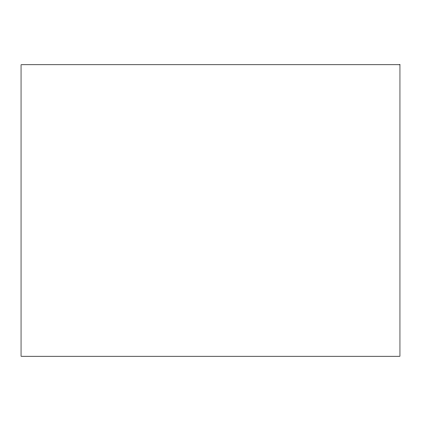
<?xml version="1.0" encoding="UTF-8"?>
<svg xmlns="http://www.w3.org/2000/svg" width="421" height="421" viewBox="0 0 421 421"><rect width="100%" height="100%" fill="white"/><g stroke="black" fill="none" stroke-linecap="round" stroke-linejoin="round"><path stroke-width="0.63" d="M399.95 64.771L21.05 64.771L21.05 356.229L399.95 356.229L399.95 64.771"/></g></svg>
